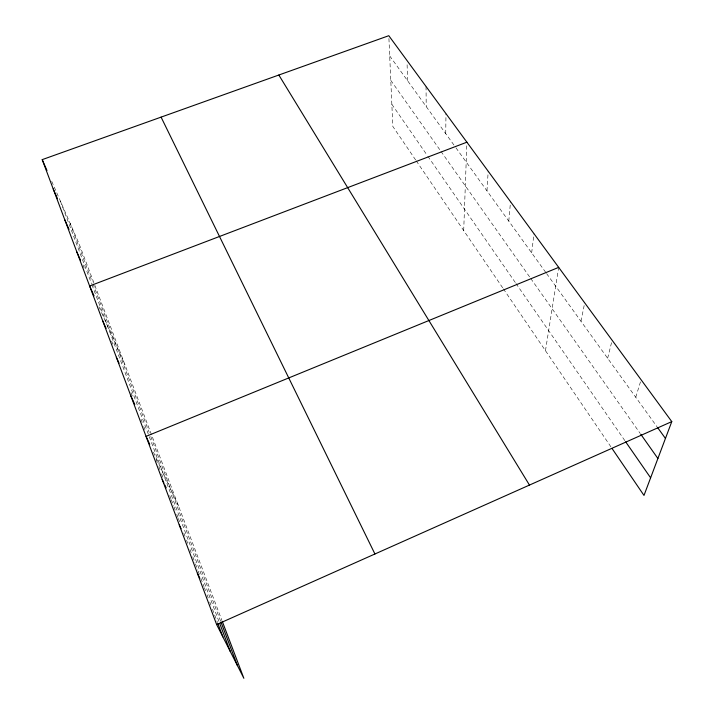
<?xml version="1.0" encoding="UTF-8"?>
<svg xmlns="http://www.w3.org/2000/svg" width="714" height="714" viewBox="0 0 714 714"><rect width="100%" height="100%" fill="white"/><g stroke="black" fill="none" stroke-linecap="round" stroke-linejoin="round"><path stroke-width="0.54" stroke-dasharray="3.57 2.68" d="M445.732 133.643L445.982 113.678M463.698 230.56L466.858 143.3M486.975 190.861L488.189 171.226M508.779 221.108L510.528 201.696M531.662 252.854L534.001 233.701M545.469 350.681L558.687 267.375M580.991 321.291L584.704 302.843M607.641 358.258L612.139 340.266M635.746 397.252L641.118 379.786M389.701 55.915L455.318 146.941M455.951 147.825L545.951 272.686M546.603 273.587L657.05 426.802M390.781 80.343L440.351 150.511M440.984 151.413L530.109 277.594M530.743 278.487L640.128 433.344M391.843 104.289L426.597 154.456M427.829 156.241L515.383 282.619M516.017 283.538L625.027 440.895M415.637 159.954L392.825 126.432L388.853 36.762M416.253 160.855L502.763 287.947M503.379 288.858L611.371 447.508M153.43 452.212L178.536 506.03M98.951 306.779L124.977 364.8M51.747 181.374L79.022 243.635L221.947 620.502M70.079 223.214L92.204 281.709M92.998 283.797L149.226 432.443M150.77 436.522L220.555 620.993M60.378 201.071L91.526 283.654M91.919 284.681L219.305 622.367M82.985 264.93L84.154 268.027M111.661 341.149L112.821 344.246M131.019 392.638L132.563 396.743M141.069 419.341L142.229 422.42M143.773 426.535L144.933 429.614M156.152 459.441L157.312 462.538M158.865 466.661L160.034 469.758M161.578 473.882L163.524 479.04M169.736 495.561L170.914 498.684M171.298 499.72L173.645 505.967M174.037 507.002L175.216 510.126M176.777 514.285L177.956 517.409M178.348 518.453L179.91 522.612M183.819 533.019L184.997 536.134M186.559 540.293L187.72 543.381M190.049 549.557L191.209 552.654M192.762 556.768L195.083 562.953M195.466 563.98L197.796 570.165M198.18 571.191L199.349 574.279M200.893 578.402L203.999 586.64M204.382 587.667L205.543 590.746M207.078 594.851L208.238 597.93M209.782 602.036L210.942 605.115M212.486 609.212L217.502 622.554M407.114 64.76L407.551 80.673M426.044 86.483L426.204 106.556"/><path stroke-width="1.07" d="M222.331 621.528L243.867 678.3L216.645 624.571L42.215 159.633L388.8 35.7L671.785 421.608L643.992 495.427L611.987 448.41M216.645 624.571L671.785 421.608M558.687 267.375L146.049 436.379L149.735 444.295M466.894 142.193L89.616 285.975L94.043 295.846M657.701 427.704L665.448 438.45M640.761 434.246L657.897 458.495M625.651 441.796L650.615 477.827M278.835 75.024L529.467 485.074M197.385 573.226L199.75 578.019M161.087 117.132L374.93 553.984M179.259 524.915L181.106 528.744M162.176 479.38L163.97 483.164M164.863 485.056L166.21 487.894M130.787 395.717L134.794 404.419M116.337 357.205L119.068 363.185M102.637 320.675L106.127 328.395M76.871 251.997L80.45 260.039M64.751 219.698L69.035 229.364M53.211 188.942L57.522 198.733M42.215 159.633L46.981 170.512M220.947 622.028L237.423 665.582M219.698 623.411L230.319 651.552M217.886 623.581L222.902 636.915"/></g></svg>
